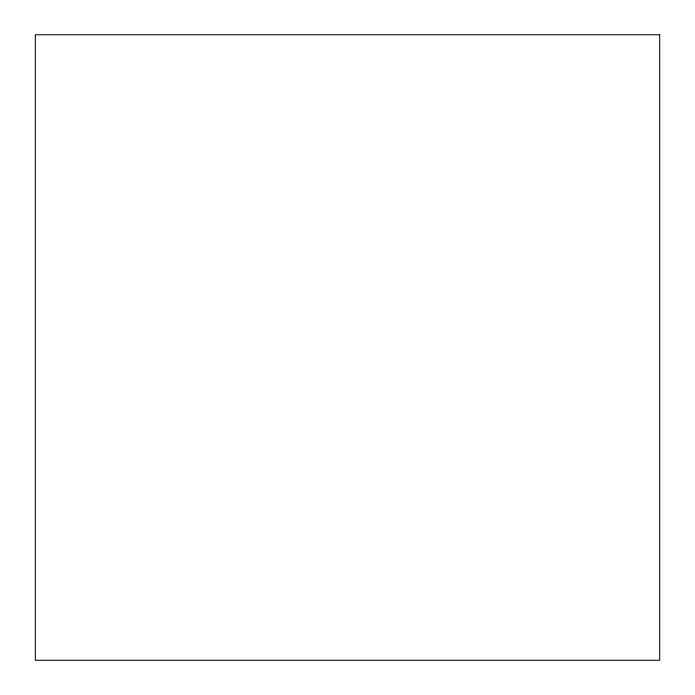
<?xml version="1.0" encoding="UTF-8"?>
<svg xmlns="http://www.w3.org/2000/svg" width="695" height="695" viewBox="0 0 695 695"><rect width="100%" height="100%" fill="white"/><g stroke="black" fill="none" stroke-linecap="round" stroke-linejoin="round"><path stroke-width="1.04" d="M659.685 34.75L35.315 34.75L35.315 660.25L659.685 660.25L659.685 34.75"/></g></svg>
